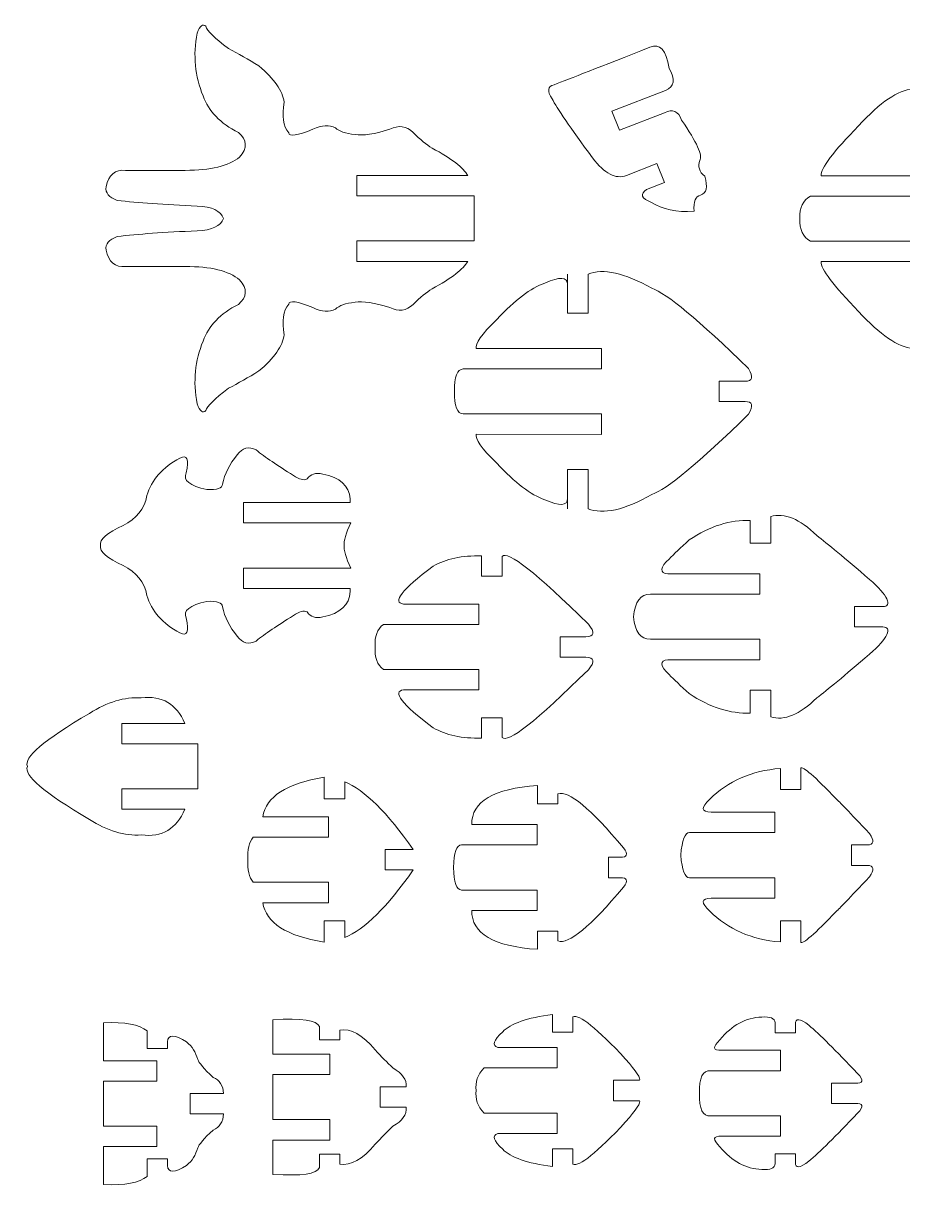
# Model space of a CAD drawing. Header units: inches. Extents: x -11.8 to 11.6, y -4.3 to 8.8.
# Drawn here: x -11.79 to -7.06, y -4.16 to 2.1 of the extents above; entities that cross this region are included whole.
import ezdxf

# ---------------------------------------------------------------- set-up
doc = ezdxf.new("R2010")
doc.units = ezdxf.units.IN
doc.header["$MEASUREMENT"] = 0
doc.layers.add('Layer 1', color=7, linetype='Continuous')

msp = doc.modelspace()

# ---------------------------------------------------------------- linework, layer by layer
at = {"layer": 'Layer 1', "color": 1, "lineweight": 9}
for points, knots in [([(-9.3987, 1.2793), (-9.4209, 1.3207), (-9.4852, 1.37), (-9.5914, 1.4273), (-9.5914, 1.4273), (-9.6213, 1.4451), (-9.655, 1.4731), (-9.6926, 1.5111), (-9.6926, 1.5111), (-9.7294, 1.5461), (-9.7714, 1.5518), (-9.8185, 1.5283), (-9.8185, 1.5283), (-9.9012, 1.5023), (-9.9635, 1.4927), (-10.0055, 1.4997), (-10.0055, 1.4997), (-10.0571, 1.5054), (-10.092, 1.5175), (-10.1105, 1.5359), (-10.1105, 1.5359), (-10.1436, 1.5537), (-10.1843, 1.5511), (-10.2326, 1.5283), (-10.2326, 1.5283), (-10.3166, 1.494), (-10.3598, 1.4876), (-10.3624, 1.5092), (-10.3624, 1.5092), (-10.3923, 1.5454), (-10.4006, 1.6006), (-10.3872, 1.6749), (-10.3872, 1.6749), (-10.3955, 1.7346), (-10.4406, 1.7994), (-10.5227, 1.8692), (-10.5227, 1.8692), (-10.5799, 1.9041), (-10.6346, 1.9352), (-10.6868, 1.9625), (-10.6868, 1.9625), (-10.7606, 2.019), (-10.8013, 2.059), (-10.8089, 2.0825), (-10.8089, 2.0825), (-10.8239, 2.0989), (-10.8395, 2.0866), (-10.8557, 2.0456), (-10.8557, 2.0456), (-10.8779, 1.9256), (-10.8671, 1.8132), (-10.8232, 1.7084), (-10.8232, 1.7084), (-10.7937, 1.6254), (-10.7304, 1.5596), (-10.6334, 1.5111), (-10.6334, 1.5111), (-10.586, 1.4717), (-10.5838, 1.4276), (-10.6267, 1.379), (-10.6267, 1.379), (-10.6855, 1.3302), (-10.7832, 1.3063), (-10.9196, 1.3074), (-10.9196, 1.3074), (-11.0265, 1.3074), (-11.1333, 1.3074), (-11.2402, 1.3074), (-11.2402, 1.3074), (-11.2968, 1.3129), (-11.3318, 1.2835), (-11.3452, 1.219), (-11.3452, 1.219), (-11.3499, 1.1863), (-11.3299, 1.1618), (-11.2851, 1.1457), (-11.2851, 1.1457), (-11.1753, 1.1328), (-11.0319, 1.1225), (-10.8547, 1.115), (-10.8547, 1.115), (-10.7746, 1.1118), (-10.7275, 1.0896), (-10.7135, 1.0485)], [0, 0, 0, 0, 0.047619, 0.047619, 0.047619, 0.047619, 0.095238, 0.095238, 0.095238, 0.095238, 0.142857, 0.142857, 0.142857, 0.142857, 0.190476, 0.190476, 0.190476, 0.190476, 0.238095, 0.238095, 0.238095, 0.238095, 0.285714, 0.285714, 0.285714, 0.285714, 0.333333, 0.333333, 0.333333, 0.333333, 0.380952, 0.380952, 0.380952, 0.380952, 0.428571, 0.428571, 0.428571, 0.428571, 0.47619, 0.47619, 0.47619, 0.47619, 0.52381, 0.52381, 0.52381, 0.52381, 0.571429, 0.571429, 0.571429, 0.571429, 0.619048, 0.619048, 0.619048, 0.619048, 0.666667, 0.666667, 0.666667, 0.666667, 0.714286, 0.714286, 0.714286, 0.714286, 0.761905, 0.761905, 0.761905, 0.761905, 0.809524, 0.809524, 0.809524, 0.809524, 0.857143, 0.857143, 0.857143, 0.857143, 0.904762, 0.904762, 0.904762, 0.904762, 0.952381, 0.952381, 0.952381, 0.952381, 1, 1, 1, 1]), ([(-8.5454, 1.2804), (-8.6023, 1.2576), (-8.6628, 1.2889), (-8.7269, 1.3744), (-8.7269, 1.3744), (-8.8478, 1.5375), (-8.9203, 1.6436), (-8.9445, 1.6924), (-8.9445, 1.6924), (-8.9733, 1.7334), (-8.9699, 1.7585), (-8.9344, 1.7677)], [0, 0, 0, 0, 0.333333, 0.333333, 0.333333, 0.333333, 0.666667, 0.666667, 0.666667, 0.666667, 1, 1, 1, 1]), ([(-8.3356, 1.7378), (-8.3356, 1.7378), (-8.623, 1.6254), (-8.623, 1.6254), (-8.623, 1.6254), (-8.623, 1.6254), (-8.583, 1.523), (-8.583, 1.523), (-8.583, 1.523), (-8.583, 1.523), (-8.3406, 1.6177), (-8.3406, 1.6177)], [0, 0, 0, 0, 0.333333, 0.333333, 0.333333, 0.333333, 0.666667, 0.666667, 0.666667, 0.666667, 1, 1, 1, 1]), ([(-7.004, 1.7454), (-7.082, 1.7403), (-7.1792, 1.6743), (-7.2957, 1.5473), (-7.2957, 1.5473), (-7.4318, 1.4084), (-7.4993, 1.3188), (-7.498, 1.2784)], [0, 0, 0, 0, 0.5, 0.5, 0.5, 0.5, 1, 1, 1, 1]), ([(-8.1812, 1.0868), (-8.185, 1.1389), (-8.1735, 1.1681), (-8.1468, 1.1744), (-8.1468, 1.1744), (-8.1137, 1.1839), (-8.1061, 1.2176), (-8.1239, 1.2753), (-8.1239, 1.2753), (-8.1532, 1.3001), (-8.1621, 1.3287), (-8.1506, 1.3611), (-8.1506, 1.3611), (-8.1335, 1.3852), (-8.1659, 1.4576), (-8.2479, 1.5782)], [0, 0, 0, 0, 0.25, 0.25, 0.25, 0.25, 0.5, 0.5, 0.5, 0.5, 0.75, 0.75, 0.75, 0.75, 1, 1, 1, 1]), ([(-8.4365, 1.2049), (-8.4365, 1.2049), (-8.3408, 1.2423), (-8.3408, 1.2423), (-8.3408, 1.2423), (-8.3408, 1.2423), (-8.3808, 1.3447), (-8.3808, 1.3447), (-8.3808, 1.3447), (-8.3808, 1.3447), (-8.5454, 1.2804), (-8.5454, 1.2804)], [0, 0, 0, 0, 0.333333, 0.333333, 0.333333, 0.333333, 0.666667, 0.666667, 0.666667, 0.666667, 1, 1, 1, 1]), ([(-9.3987, 1.2793), (-9.3987, 1.2793), (-9.996, 1.2793), (-9.996, 1.2793), (-9.996, 1.2793), (-9.996, 1.2793), (-9.996, 1.1693), (-9.996, 1.1693), (-9.996, 1.1693), (-9.996, 1.1693), (-9.3643, 1.1693), (-9.3643, 1.1693)], [0, 0, 0, 0, 0.333333, 0.333333, 0.333333, 0.333333, 0.666667, 0.666667, 0.666667, 0.666667, 1, 1, 1, 1]), ([(-7.498, 1.2784), (-7.498, 1.2784), (-6.5127, 1.2786), (-6.5127, 1.2786), (-6.5127, 1.2786), (-6.5127, 1.2786), (-6.5127, 1.1686), (-6.5127, 1.1686), (-6.5127, 1.1686), (-6.5127, 1.1686), (-7.5552, 1.1686), (-7.5552, 1.1686)], [0, 0, 0, 0, 0.333333, 0.333333, 0.333333, 0.333333, 0.666667, 0.666667, 0.666667, 0.666667, 1, 1, 1, 1]), ([(-8.4365, 1.2049), (-8.4738, 1.1801), (-8.465, 1.1566), (-8.4102, 1.1344), (-8.4102, 1.1344), (-8.3516, 1.097), (-8.2753, 1.0811), (-8.1812, 1.0868)], [0, 0, 0, 0, 0.5, 0.5, 0.5, 0.5, 1, 1, 1, 1]), ([(-9.3987, 0.8177), (-9.4209, 0.7764), (-9.4852, 0.727), (-9.5914, 0.6697), (-9.5914, 0.6697), (-9.6213, 0.6519), (-9.655, 0.624), (-9.6926, 0.5859), (-9.6926, 0.5859), (-9.7294, 0.551), (-9.7714, 0.5453), (-9.8185, 0.5688), (-9.8185, 0.5688), (-9.9012, 0.5948), (-9.9635, 0.6043), (-10.0055, 0.5973), (-10.0055, 0.5973), (-10.0571, 0.5916), (-10.092, 0.5796), (-10.1105, 0.5611), (-10.1105, 0.5611), (-10.1436, 0.5434), (-10.1843, 0.5459), (-10.2326, 0.5688), (-10.2326, 0.5688), (-10.3166, 0.603), (-10.3598, 0.6094), (-10.3624, 0.5878), (-10.3624, 0.5878), (-10.3923, 0.5516), (-10.4006, 0.4964), (-10.3872, 0.4221), (-10.3872, 0.4221), (-10.3955, 0.3624), (-10.4406, 0.2977), (-10.5227, 0.2278), (-10.5227, 0.2278), (-10.5799, 0.1929), (-10.6346, 0.1618), (-10.6868, 0.1345), (-10.6868, 0.1345), (-10.7606, 0.078), (-10.8013, 0.038), (-10.8089, 0.0145), (-10.8089, 0.0145), (-10.8239, -0.0018), (-10.8395, 0.0105), (-10.8557, 0.0515), (-10.8557, 0.0515), (-10.8779, 0.1715), (-10.8671, 0.2838), (-10.8232, 0.3886), (-10.8232, 0.3886), (-10.7937, 0.4716), (-10.7304, 0.5374), (-10.6334, 0.5859), (-10.6334, 0.5859), (-10.586, 0.6254), (-10.5838, 0.6694), (-10.6267, 0.7181), (-10.6267, 0.7181), (-10.6855, 0.7668), (-10.7832, 0.7907), (-10.9196, 0.7897), (-10.9196, 0.7897), (-11.0265, 0.7897), (-11.1333, 0.7897), (-11.2402, 0.7897), (-11.2402, 0.7897), (-11.2968, 0.7841), (-11.3318, 0.8136), (-11.3452, 0.8781), (-11.3452, 0.8781), (-11.3499, 0.9107), (-11.3299, 0.9352), (-11.2851, 0.9514), (-11.2851, 0.9514), (-11.1753, 0.9643), (-11.0319, 0.9745), (-10.8547, 0.982), (-10.8547, 0.982), (-10.7746, 0.9853), (-10.7275, 1.0074), (-10.7135, 1.0485)], [0, 0, 0, 0, 0.047619, 0.047619, 0.047619, 0.047619, 0.095238, 0.095238, 0.095238, 0.095238, 0.142857, 0.142857, 0.142857, 0.142857, 0.190476, 0.190476, 0.190476, 0.190476, 0.238095, 0.238095, 0.238095, 0.238095, 0.285714, 0.285714, 0.285714, 0.285714, 0.333333, 0.333333, 0.333333, 0.333333, 0.380952, 0.380952, 0.380952, 0.380952, 0.428571, 0.428571, 0.428571, 0.428571, 0.47619, 0.47619, 0.47619, 0.47619, 0.52381, 0.52381, 0.52381, 0.52381, 0.571429, 0.571429, 0.571429, 0.571429, 0.619048, 0.619048, 0.619048, 0.619048, 0.666667, 0.666667, 0.666667, 0.666667, 0.714286, 0.714286, 0.714286, 0.714286, 0.761905, 0.761905, 0.761905, 0.761905, 0.809524, 0.809524, 0.809524, 0.809524, 0.857143, 0.857143, 0.857143, 0.857143, 0.904762, 0.904762, 0.904762, 0.904762, 0.952381, 0.952381, 0.952381, 0.952381, 1, 1, 1, 1]), ([(-9.3987, 0.8177), (-9.3987, 0.8177), (-9.996, 0.8177), (-9.996, 0.8177), (-9.996, 0.8177), (-9.996, 0.8177), (-9.996, 0.9277), (-9.996, 0.9277), (-9.996, 0.9277), (-9.996, 0.9277), (-9.3643, 0.9277), (-9.3643, 0.9277)], [0, 0, 0, 0, 0.333333, 0.333333, 0.333333, 0.333333, 0.666667, 0.666667, 0.666667, 0.666667, 1, 1, 1, 1]), ([(-7.498, 0.8168), (-7.498, 0.8168), (-6.5127, 0.8166), (-6.5127, 0.8166), (-6.5127, 0.8166), (-6.5127, 0.8166), (-6.5127, 0.9266), (-6.5127, 0.9266), (-6.5127, 0.9266), (-6.5127, 0.9266), (-7.5552, 0.9266), (-7.5552, 0.9266)], [0, 0, 0, 0, 0.333333, 0.333333, 0.333333, 0.333333, 0.666667, 0.666667, 0.666667, 0.666667, 1, 1, 1, 1]), ([(-7.004, 0.3497), (-7.082, 0.3548), (-7.1792, 0.4208), (-7.2957, 0.5478), (-7.2957, 0.5478), (-7.4318, 0.6867), (-7.4993, 0.7764), (-7.498, 0.8168)], [0, 0, 0, 0, 0.5, 0.5, 0.5, 0.5, 1, 1, 1, 1]), ([(-7.9064, 0.1728), (-7.8669, 0.1716), (-7.8606, 0.194), (-7.8873, 0.2402), (-7.8873, 0.2402), (-8.1564, 0.5023), (-8.33, 0.6464), (-8.4082, 0.6725), (-8.4082, 0.6725), (-8.5558, 0.7562), (-8.6703, 0.7817), (-8.7517, 0.7488)], [0, 0, 0, 0, 0.333333, 0.333333, 0.333333, 0.333333, 0.666667, 0.666667, 0.666667, 0.666667, 1, 1, 1, 1]), ([(-8.8617, 0.6934), (-8.8624, 0.7341), (-8.9034, 0.7366), (-8.9846, 0.701), (-8.9846, 0.701), (-9.059, 0.675), (-9.1449, 0.6096), (-9.2422, 0.5049), (-9.2422, 0.5049), (-9.3249, 0.4249), (-9.3618, 0.3728), (-9.3529, 0.3486)], [0, 0, 0, 0, 0.333333, 0.333333, 0.333333, 0.333333, 0.666667, 0.666667, 0.666667, 0.666667, 1, 1, 1, 1]), ([(-8.7517, 0.7488), (-8.7517, 0.7488), (-8.7517, 0.5387), (-8.7517, 0.5387), (-8.7517, 0.5387), (-8.7517, 0.5387), (-8.8617, 0.5387), (-8.8617, 0.5387), (-8.8617, 0.5387), (-8.8617, 0.5387), (-8.8617, 0.7488), (-8.8617, 0.7488)], [0, 0, 0, 0, 0.333333, 0.333333, 0.333333, 0.333333, 0.666667, 0.666667, 0.666667, 0.666667, 1, 1, 1, 1]), ([(-9.3529, 0.3486), (-9.3529, 0.3486), (-8.679, 0.3488), (-8.679, 0.3488), (-8.679, 0.3488), (-8.679, 0.3488), (-8.679, 0.2388), (-8.679, 0.2388), (-8.679, 0.2388), (-8.679, 0.2388), (-9.4235, 0.2388), (-9.4235, 0.2388)], [0, 0, 0, 0, 0.333333, 0.333333, 0.333333, 0.333333, 0.666667, 0.666667, 0.666667, 0.666667, 1, 1, 1, 1]), ([(-7.9064, 0.1728), (-7.9064, 0.1728), (-8.0467, 0.1728), (-8.0467, 0.1728), (-8.0467, 0.1728), (-8.0467, 0.1728), (-8.0467, 0.0628), (-8.0467, 0.0628), (-8.0467, 0.0628), (-8.0467, 0.0628), (-7.9064, 0.0628), (-7.9064, 0.0628)], [0, 0, 0, 0, 0.333333, 0.333333, 0.333333, 0.333333, 0.666667, 0.666667, 0.666667, 0.666667, 1, 1, 1, 1]), ([(-7.9064, 0.0628), (-7.8669, 0.064), (-7.8606, 0.0416), (-7.8873, -0.0045), (-7.8873, -0.0045), (-8.1564, -0.2667), (-8.33, -0.4108), (-8.4082, -0.4369), (-8.4082, -0.4369), (-8.5558, -0.5206), (-8.6703, -0.546), (-8.7517, -0.5132)], [0, 0, 0, 0, 0.333333, 0.333333, 0.333333, 0.333333, 0.666667, 0.666667, 0.666667, 0.666667, 1, 1, 1, 1]), ([(-9.3529, -0.113), (-9.3529, -0.113), (-8.679, -0.1132), (-8.679, -0.1132), (-8.679, -0.1132), (-8.679, -0.1132), (-8.679, -0.0032), (-8.679, -0.0032), (-8.679, -0.0032), (-8.679, -0.0032), (-9.4235, -0.0032), (-9.4235, -0.0032)], [0, 0, 0, 0, 0.333333, 0.333333, 0.333333, 0.333333, 0.666667, 0.666667, 0.666667, 0.666667, 1, 1, 1, 1]), ([(-8.8617, -0.4578), (-8.8624, -0.4984), (-8.9034, -0.501), (-8.9846, -0.4654), (-8.9846, -0.4654), (-9.059, -0.4394), (-9.1449, -0.374), (-9.2422, -0.2692), (-9.2422, -0.2692), (-9.3249, -0.1893), (-9.3618, -0.1372), (-9.3529, -0.113)], [0, 0, 0, 0, 0.333333, 0.333333, 0.333333, 0.333333, 0.666667, 0.666667, 0.666667, 0.666667, 1, 1, 1, 1]), ([(-10.0322, -0.4801), (-10.0312, -0.4691), (-10.0311, -0.4694), (-10.0318, -0.4594), (-10.0318, -0.4594), (-10.0371, -0.3898), (-10.0862, -0.3456), (-10.1792, -0.3268), (-10.1792, -0.3268), (-10.2174, -0.3179), (-10.2453, -0.3268), (-10.2632, -0.3534), (-10.2632, -0.3534), (-10.2816, -0.3623), (-10.3064, -0.356), (-10.3376, -0.3344), (-10.3376, -0.3344), (-10.4234, -0.2811), (-10.4902, -0.2354), (-10.5379, -0.1973), (-10.5379, -0.1973), (-10.578, -0.1757), (-10.6117, -0.1846), (-10.6391, -0.2239), (-10.6391, -0.2239), (-10.6811, -0.2728), (-10.7078, -0.3255), (-10.7192, -0.382), (-10.7192, -0.382), (-10.7192, -0.4029), (-10.7472, -0.4125), (-10.8032, -0.4106), (-10.8032, -0.4106), (-10.8961, -0.3896), (-10.933, -0.3598), (-10.9139, -0.3211), (-10.9139, -0.3211), (-10.8974, -0.2462), (-10.9088, -0.2195), (-10.9482, -0.2411), (-10.9482, -0.2411), (-11.0418, -0.2906), (-11.1009, -0.3579), (-11.1257, -0.4429), (-11.1257, -0.4429), (-11.1391, -0.514), (-11.1817, -0.5674), (-11.2536, -0.6029), (-11.2536, -0.6029), (-11.3401, -0.643), (-11.3808, -0.6791), (-11.3757, -0.7113)], [0, 0, 0, 0, 0.076923, 0.076923, 0.076923, 0.076923, 0.153846, 0.153846, 0.153846, 0.153846, 0.230769, 0.230769, 0.230769, 0.230769, 0.307692, 0.307692, 0.307692, 0.307692, 0.384615, 0.384615, 0.384615, 0.384615, 0.461538, 0.461538, 0.461538, 0.461538, 0.538462, 0.538462, 0.538462, 0.538462, 0.615385, 0.615385, 0.615385, 0.615385, 0.692308, 0.692308, 0.692308, 0.692308, 0.769231, 0.769231, 0.769231, 0.769231, 0.846154, 0.846154, 0.846154, 0.846154, 0.923077, 0.923077, 0.923077, 0.923077, 1, 1, 1, 1]), ([(-8.7517, -0.5132), (-8.7517, -0.5132), (-8.7517, -0.303), (-8.7517, -0.303), (-8.7517, -0.303), (-8.7517, -0.303), (-8.8617, -0.303), (-8.8617, -0.303), (-8.8617, -0.303), (-8.8617, -0.303), (-8.8617, -0.5132), (-8.8617, -0.5132)], [0, 0, 0, 0, 0.333333, 0.333333, 0.333333, 0.333333, 0.666667, 0.666667, 0.666667, 0.666667, 1, 1, 1, 1]), ([(-10.0322, -0.4801), (-10.0322, -0.4801), (-10.6056, -0.4801), (-10.6056, -0.4801), (-10.6056, -0.4801), (-10.6056, -0.4801), (-10.6056, -0.5901), (-10.6056, -0.5901), (-10.6056, -0.5901), (-10.6056, -0.5901), (-10.0284, -0.5901), (-10.0284, -0.5901)], [0, 0, 0, 0, 0.333333, 0.333333, 0.333333, 0.333333, 0.666667, 0.666667, 0.666667, 0.666667, 1, 1, 1, 1]), ([(-7.7687, -0.5556), (-7.7687, -0.5556), (-7.7687, -0.6995), (-7.7687, -0.6995), (-7.7687, -0.6995), (-7.7687, -0.6995), (-7.8787, -0.6995), (-7.8787, -0.6995), (-7.8787, -0.6995), (-7.8787, -0.6995), (-7.8787, -0.5765), (-7.8787, -0.5765)], [0, 0, 0, 0, 0.333333, 0.333333, 0.333333, 0.333333, 0.666667, 0.666667, 0.666667, 0.666667, 1, 1, 1, 1]), ([(-7.8787, -0.5765), (-7.9853, -0.5721), (-8.095, -0.607), (-8.2079, -0.6813), (-8.2079, -0.6813), (-8.2534, -0.7232), (-8.2893, -0.7575), (-8.3157, -0.7841)], [0, 0, 0, 0, 0.5, 0.5, 0.5, 0.5, 1, 1, 1, 1]), ([(-7.165, -1.0398), (-7.1122, -1.0409), (-7.1376, -0.9789), (-7.2375, -0.8939), (-7.2375, -0.8939), (-7.372, -0.7767), (-7.4639, -0.7016), (-7.5209, -0.6577)], [0, 0, 0, 0, 0.5, 0.5, 0.5, 0.5, 1, 1, 1, 1]), ([(-10.0322, -0.9425), (-10.0313, -0.9521), (-10.0311, -0.9506), (-10.0316, -0.9594), (-10.0316, -0.9594), (-10.0354, -1.0312), (-10.0846, -1.0767), (-10.1792, -1.0958), (-10.1792, -1.0958), (-10.2174, -1.1047), (-10.2453, -1.0958), (-10.2632, -1.0692), (-10.2632, -1.0692), (-10.2816, -1.0603), (-10.3064, -1.0666), (-10.3376, -1.0882), (-10.3376, -1.0882), (-10.4234, -1.1415), (-10.4902, -1.1872), (-10.5379, -1.2253), (-10.5379, -1.2253), (-10.578, -1.2469), (-10.6117, -1.238), (-10.6391, -1.1987), (-10.6391, -1.1987), (-10.6811, -1.1498), (-10.7078, -1.0971), (-10.7192, -1.0406), (-10.7192, -1.0406), (-10.7192, -1.0196), (-10.7472, -1.0101), (-10.8032, -1.012), (-10.8032, -1.012), (-10.8961, -1.033), (-10.933, -1.0628), (-10.9139, -1.1015), (-10.9139, -1.1015), (-10.8974, -1.1764), (-10.9088, -1.2031), (-10.9482, -1.1815), (-10.9482, -1.1815), (-11.0418, -1.132), (-11.1009, -1.0647), (-11.1257, -0.9796), (-11.1257, -0.9796), (-11.1391, -0.9085), (-11.1817, -0.8552), (-11.2536, -0.8197), (-11.2536, -0.8197), (-11.3401, -0.7796), (-11.3808, -0.7435), (-11.3757, -0.7113)], [0, 0, 0, 0, 0.076923, 0.076923, 0.076923, 0.076923, 0.153846, 0.153846, 0.153846, 0.153846, 0.230769, 0.230769, 0.230769, 0.230769, 0.307692, 0.307692, 0.307692, 0.307692, 0.384615, 0.384615, 0.384615, 0.384615, 0.461538, 0.461538, 0.461538, 0.461538, 0.538462, 0.538462, 0.538462, 0.538462, 0.615385, 0.615385, 0.615385, 0.615385, 0.692308, 0.692308, 0.692308, 0.692308, 0.769231, 0.769231, 0.769231, 0.769231, 0.846154, 0.846154, 0.846154, 0.846154, 0.923077, 0.923077, 0.923077, 0.923077, 1, 1, 1, 1]), ([(-8.7632, -1.2025), (-8.7168, -1.2013), (-8.7123, -1.179), (-8.7498, -1.1353), (-8.7498, -1.1353), (-9.0301, -0.8582), (-9.1849, -0.7366), (-9.2145, -0.7705)], [0, 0, 0, 0, 0.5, 0.5, 0.5, 0.5, 1, 1, 1, 1]), ([(-9.3245, -0.7675), (-9.4294, -0.7641), (-9.5163, -0.7827), (-9.5853, -0.8232), (-9.5853, -0.8232), (-9.7555, -0.9504), (-9.8085, -1.0182), (-9.7441, -1.0265)], [0, 0, 0, 0, 0.5, 0.5, 0.5, 0.5, 1, 1, 1, 1]), ([(-9.2145, -0.7705), (-9.2145, -0.7705), (-9.2145, -0.8756), (-9.2145, -0.8756), (-9.2145, -0.8756), (-9.2145, -0.8756), (-9.3245, -0.8756), (-9.3245, -0.8756), (-9.3245, -0.8756), (-9.3245, -0.8756), (-9.3245, -0.7675), (-9.3245, -0.7675)], [0, 0, 0, 0, 0.333333, 0.333333, 0.333333, 0.333333, 0.666667, 0.666667, 0.666667, 0.666667, 1, 1, 1, 1]), ([(-10.0322, -0.9425), (-10.0322, -0.9425), (-10.6056, -0.9425), (-10.6056, -0.9425), (-10.6056, -0.9425), (-10.6056, -0.9425), (-10.6056, -0.8325), (-10.6056, -0.8325), (-10.6056, -0.8325), (-10.6056, -0.8325), (-10.0284, -0.8325), (-10.0284, -0.8325)], [0, 0, 0, 0, 0.333333, 0.333333, 0.333333, 0.333333, 0.666667, 0.666667, 0.666667, 0.666667, 1, 1, 1, 1]), ([(-8.3224, -0.8638), (-8.3224, -0.8638), (-7.8271, -0.8638), (-7.8271, -0.8638), (-7.8271, -0.8638), (-7.8271, -0.8638), (-7.8271, -0.9738), (-7.8271, -0.9738), (-7.8271, -0.9738), (-7.8271, -0.9738), (-8.4164, -0.9738), (-8.4164, -0.9738)], [0, 0, 0, 0, 0.333333, 0.333333, 0.333333, 0.333333, 0.666667, 0.666667, 0.666667, 0.666667, 1, 1, 1, 1]), ([(-9.7441, -1.0265), (-9.7441, -1.0265), (-9.3394, -1.0265), (-9.3394, -1.0265), (-9.3394, -1.0265), (-9.3394, -1.0265), (-9.3394, -1.1365), (-9.3394, -1.1365), (-9.3394, -1.1365), (-9.3394, -1.1365), (-9.8529, -1.1365), (-9.8529, -1.1365)], [0, 0, 0, 0, 0.333333, 0.333333, 0.333333, 0.333333, 0.666667, 0.666667, 0.666667, 0.666667, 1, 1, 1, 1]), ([(-7.165, -1.0398), (-7.165, -1.0398), (-7.318, -1.0398), (-7.318, -1.0398), (-7.318, -1.0398), (-7.318, -1.0398), (-7.318, -1.1498), (-7.318, -1.1498), (-7.318, -1.1498), (-7.318, -1.1498), (-7.165, -1.1498), (-7.165, -1.1498)], [0, 0, 0, 0, 0.333333, 0.333333, 0.333333, 0.333333, 0.666667, 0.666667, 0.666667, 0.666667, 1, 1, 1, 1]), ([(-7.165, -1.1498), (-7.1122, -1.1488), (-7.1376, -1.2107), (-7.2375, -1.2957), (-7.2375, -1.2957), (-7.372, -1.413), (-7.4639, -1.4881), (-7.5209, -1.532)], [0, 0, 0, 0, 0.5, 0.5, 0.5, 0.5, 1, 1, 1, 1]), ([(-8.7632, -1.2025), (-8.7632, -1.2025), (-8.9023, -1.2025), (-8.9023, -1.2025), (-8.9023, -1.2025), (-8.9023, -1.2025), (-8.9023, -1.3125), (-8.9023, -1.3125), (-8.9023, -1.3125), (-8.9023, -1.3125), (-8.7632, -1.3125), (-8.7632, -1.3125)], [0, 0, 0, 0, 0.333333, 0.333333, 0.333333, 0.333333, 0.666667, 0.666667, 0.666667, 0.666667, 1, 1, 1, 1]), ([(-8.3224, -1.3258), (-8.3224, -1.3258), (-7.8271, -1.3258), (-7.8271, -1.3258), (-7.8271, -1.3258), (-7.8271, -1.3258), (-7.8271, -1.2158), (-7.8271, -1.2158), (-7.8271, -1.2158), (-7.8271, -1.2158), (-8.4164, -1.2158), (-8.4164, -1.2158)], [0, 0, 0, 0, 0.333333, 0.333333, 0.333333, 0.333333, 0.666667, 0.666667, 0.666667, 0.666667, 1, 1, 1, 1]), ([(-8.7632, -1.3125), (-8.7168, -1.3136), (-8.7123, -1.336), (-8.7498, -1.3796), (-8.7498, -1.3796), (-9.0301, -1.6567), (-9.1849, -1.7783), (-9.2145, -1.7444)], [0, 0, 0, 0, 0.5, 0.5, 0.5, 0.5, 1, 1, 1, 1]), ([(-9.7441, -1.4885), (-9.7441, -1.4885), (-9.3394, -1.4885), (-9.3394, -1.4885), (-9.3394, -1.4885), (-9.3394, -1.4885), (-9.3394, -1.3785), (-9.3394, -1.3785), (-9.3394, -1.3785), (-9.3394, -1.3785), (-9.8529, -1.3785), (-9.8529, -1.3785)], [0, 0, 0, 0, 0.333333, 0.333333, 0.333333, 0.333333, 0.666667, 0.666667, 0.666667, 0.666667, 1, 1, 1, 1]), ([(-7.8787, -1.6131), (-7.9853, -1.6175), (-8.095, -1.5826), (-8.2079, -1.5084), (-8.2079, -1.5084), (-8.2534, -1.4665), (-8.2893, -1.4322), (-8.3157, -1.4055)], [0, 0, 0, 0, 0.5, 0.5, 0.5, 0.5, 1, 1, 1, 1]), ([(-9.3245, -1.7475), (-9.4294, -1.7508), (-9.5163, -1.7322), (-9.5853, -1.6917), (-9.5853, -1.6917), (-9.7555, -1.5645), (-9.8085, -1.4967), (-9.7441, -1.4885)], [0, 0, 0, 0, 0.5, 0.5, 0.5, 0.5, 1, 1, 1, 1]), ([(-7.7687, -1.6341), (-7.7687, -1.6341), (-7.7687, -1.4902), (-7.7687, -1.4902), (-7.7687, -1.4902), (-7.7687, -1.4902), (-7.8787, -1.4902), (-7.8787, -1.4902), (-7.8787, -1.4902), (-7.8787, -1.4902), (-7.8787, -1.6131), (-7.8787, -1.6131)], [0, 0, 0, 0, 0.333333, 0.333333, 0.333333, 0.333333, 0.666667, 0.666667, 0.666667, 0.666667, 1, 1, 1, 1]), ([(-10.9215, -1.6688), (-10.9654, -1.5639), (-11.0437, -1.518), (-11.1563, -1.5309), (-11.1563, -1.5309), (-11.2466, -1.5258), (-11.3394, -1.5538), (-11.4349, -1.6147), (-11.4349, -1.6147), (-11.6798, -1.7583), (-11.7911, -1.8534), (-11.7688, -1.9)], [0, 0, 0, 0, 0.333333, 0.333333, 0.333333, 0.333333, 0.666667, 0.666667, 0.666667, 0.666667, 1, 1, 1, 1]), ([(-10.9215, -1.6688), (-10.9215, -1.6688), (-11.2613, -1.6688), (-11.2613, -1.6688), (-11.2613, -1.6688), (-11.2613, -1.6688), (-11.2613, -1.7788), (-11.2613, -1.7788), (-11.2613, -1.7788), (-11.2613, -1.7788), (-10.8509, -1.7788), (-10.8509, -1.7788)], [0, 0, 0, 0, 0.333333, 0.333333, 0.333333, 0.333333, 0.666667, 0.666667, 0.666667, 0.666667, 1, 1, 1, 1]), ([(-9.2145, -1.7444), (-9.2145, -1.7444), (-9.2145, -1.6393), (-9.2145, -1.6393), (-9.2145, -1.6393), (-9.2145, -1.6393), (-9.3245, -1.6393), (-9.3245, -1.6393), (-9.3245, -1.6393), (-9.3245, -1.6393), (-9.3245, -1.7475), (-9.3245, -1.7475)], [0, 0, 0, 0, 0.333333, 0.333333, 0.333333, 0.333333, 0.666667, 0.666667, 0.666667, 0.666667, 1, 1, 1, 1]), ([(-10.9215, -2.1311), (-10.9654, -2.236), (-11.0437, -2.282), (-11.1563, -2.269), (-11.1563, -2.269), (-11.2466, -2.2741), (-11.3394, -2.2462), (-11.4349, -2.1852), (-11.4349, -2.1852), (-11.6798, -2.0416), (-11.7911, -1.9465), (-11.7688, -1.9)], [0, 0, 0, 0, 0.333333, 0.333333, 0.333333, 0.333333, 0.666667, 0.666667, 0.666667, 0.666667, 1, 1, 1, 1]), ([(-8.0886, -2.1466), (-8.1433, -2.1455), (-8.1459, -2.1223), (-8.0962, -2.0769), (-8.0962, -2.0769), (-7.9988, -1.9785), (-7.8723, -1.9233), (-7.7168, -1.9112)], [0, 0, 0, 0, 0.5, 0.5, 0.5, 0.5, 1, 1, 1, 1]), ([(-7.6067, -1.9095), (-7.6067, -1.9095), (-7.6067, -2.0242), (-7.6067, -2.0242), (-7.6067, -2.0242), (-7.6067, -2.0242), (-7.7168, -2.0242), (-7.7168, -2.0242), (-7.7168, -2.0242), (-7.7168, -2.0242), (-7.7168, -1.9112), (-7.7168, -1.9112)], [0, 0, 0, 0, 0.333333, 0.333333, 0.333333, 0.333333, 0.666667, 0.666667, 0.666667, 0.666667, 1, 1, 1, 1]), ([(-10.0609, -1.9833), (-10.0609, -1.9833), (-10.0609, -2.0739), (-10.0609, -2.0739), (-10.0609, -2.0739), (-10.0609, -2.0739), (-10.1709, -2.0739), (-10.1709, -2.0739), (-10.1709, -2.0739), (-10.1709, -2.0739), (-10.1709, -1.9585), (-10.1709, -1.9585)], [0, 0, 0, 0, 0.333333, 0.333333, 0.333333, 0.333333, 0.666667, 0.666667, 0.666667, 0.666667, 1, 1, 1, 1]), ([(-10.9215, -2.1311), (-10.9215, -2.1311), (-11.2613, -2.1311), (-11.2613, -2.1311), (-11.2613, -2.1311), (-11.2613, -2.1311), (-11.2613, -2.0212), (-11.2613, -2.0212), (-11.2613, -2.0212), (-11.2613, -2.0212), (-10.8509, -2.0212), (-10.8509, -2.0212)], [0, 0, 0, 0, 0.333333, 0.333333, 0.333333, 0.333333, 0.666667, 0.666667, 0.666667, 0.666667, 1, 1, 1, 1]), ([(-8.9137, -2.0484), (-8.9137, -2.0484), (-8.9137, -2.1014), (-8.9137, -2.1014), (-8.9137, -2.1014), (-8.9137, -2.1014), (-9.0237, -2.1014), (-9.0237, -2.1014), (-9.0237, -2.1014), (-9.0237, -2.1014), (-9.0237, -2.0036), (-9.0237, -2.0036)], [0, 0, 0, 0, 0.333333, 0.333333, 0.333333, 0.333333, 0.666667, 0.666667, 0.666667, 0.666667, 1, 1, 1, 1]), ([(-8.5781, -2.389), (-8.5406, -2.3909), (-8.5348, -2.3741), (-8.5609, -2.3388), (-8.5609, -2.3388), (-8.7385, -2.1258), (-8.8561, -2.029), (-8.9137, -2.0484)], [0, 0, 0, 0, 0.5, 0.5, 0.5, 0.5, 1, 1, 1, 1]), ([(-7.2499, -2.3228), (-7.2133, -2.3217), (-7.2092, -2.301), (-7.2375, -2.2607), (-7.2375, -2.2607), (-7.3453, -2.1467), (-7.4042, -2.0855), (-7.414, -2.0771)], [0, 0, 0, 0, 0.5, 0.5, 0.5, 0.5, 1, 1, 1, 1]), ([(-10.5017, -2.1711), (-10.5017, -2.1711), (-10.1484, -2.1711), (-10.1484, -2.1711), (-10.1484, -2.1711), (-10.1484, -2.1711), (-10.1484, -2.2811), (-10.1484, -2.2811), (-10.1484, -2.2811), (-10.1484, -2.2811), (-10.5532, -2.2811), (-10.5532, -2.2811)], [0, 0, 0, 0, 0.333333, 0.333333, 0.333333, 0.333333, 0.666667, 0.666667, 0.666667, 0.666667, 1, 1, 1, 1]), ([(-8.0886, -2.1466), (-8.0886, -2.1466), (-7.7458, -2.1466), (-7.7458, -2.1466), (-7.7458, -2.1466), (-7.7458, -2.1466), (-7.7458, -2.2566), (-7.7458, -2.2566), (-7.7458, -2.2566), (-7.7458, -2.2566), (-8.205, -2.2566), (-8.205, -2.2566)], [0, 0, 0, 0, 0.333333, 0.333333, 0.333333, 0.333333, 0.666667, 0.666667, 0.666667, 0.666667, 1, 1, 1, 1]), ([(-9.3777, -2.2128), (-9.3777, -2.2128), (-9.0246, -2.2128), (-9.0246, -2.2128), (-9.0246, -2.2128), (-9.0246, -2.2128), (-9.0246, -2.3228), (-9.0246, -2.3228), (-9.0246, -2.3228), (-9.0246, -2.3228), (-9.4321, -2.3228), (-9.4321, -2.3228)], [0, 0, 0, 0, 0.333333, 0.333333, 0.333333, 0.333333, 0.666667, 0.666667, 0.666667, 0.666667, 1, 1, 1, 1]), ([(-9.6926, -2.3473), (-9.6926, -2.3473), (-9.8442, -2.3473), (-9.8442, -2.3473), (-9.8442, -2.3473), (-9.8442, -2.3473), (-9.8442, -2.4573), (-9.8442, -2.4573), (-9.8442, -2.4573), (-9.8442, -2.4573), (-9.6926, -2.4573), (-9.6926, -2.4573)], [0, 0, 0, 0, 0.333333, 0.333333, 0.333333, 0.333333, 0.666667, 0.666667, 0.666667, 0.666667, 1, 1, 1, 1]), ([(-7.2499, -2.3228), (-7.2499, -2.3228), (-7.3334, -2.3228), (-7.3334, -2.3228), (-7.3334, -2.3228), (-7.3334, -2.3228), (-7.3334, -2.4328), (-7.3334, -2.4328), (-7.3334, -2.4328), (-7.3334, -2.4328), (-7.2499, -2.4328), (-7.2499, -2.4328)], [0, 0, 0, 0, 0.333333, 0.333333, 0.333333, 0.333333, 0.666667, 0.666667, 0.666667, 0.666667, 1, 1, 1, 1]), ([(-8.5781, -2.389), (-8.5781, -2.389), (-8.6411, -2.389), (-8.6411, -2.389), (-8.6411, -2.389), (-8.6411, -2.389), (-8.6411, -2.499), (-8.6411, -2.499), (-8.6411, -2.499), (-8.6411, -2.499), (-8.5781, -2.499), (-8.5781, -2.499)], [0, 0, 0, 0, 0.333333, 0.333333, 0.333333, 0.333333, 0.666667, 0.666667, 0.666667, 0.666667, 1, 1, 1, 1]), ([(-7.2499, -2.4328), (-7.2133, -2.434), (-7.2092, -2.4547), (-7.2375, -2.4949), (-7.2375, -2.4949), (-7.3453, -2.6089), (-7.4042, -2.6701), (-7.414, -2.6785)], [0, 0, 0, 0, 0.5, 0.5, 0.5, 0.5, 1, 1, 1, 1]), ([(-8.5781, -2.499), (-8.5406, -2.4972), (-8.5348, -2.5139), (-8.5609, -2.5492), (-8.5609, -2.5492), (-8.7385, -2.7622), (-8.8561, -2.859), (-8.9137, -2.8396)], [0, 0, 0, 0, 0.5, 0.5, 0.5, 0.5, 1, 1, 1, 1]), ([(-8.0886, -2.609), (-8.0886, -2.609), (-7.7458, -2.609), (-7.7458, -2.609), (-7.7458, -2.609), (-7.7458, -2.609), (-7.7458, -2.499), (-7.7458, -2.499), (-7.7458, -2.499), (-7.7458, -2.499), (-8.205, -2.499), (-8.205, -2.499)], [0, 0, 0, 0, 0.333333, 0.333333, 0.333333, 0.333333, 0.666667, 0.666667, 0.666667, 0.666667, 1, 1, 1, 1]), ([(-10.5017, -2.6335), (-10.5017, -2.6335), (-10.1484, -2.6335), (-10.1484, -2.6335), (-10.1484, -2.6335), (-10.1484, -2.6335), (-10.1484, -2.5235), (-10.1484, -2.5235), (-10.1484, -2.5235), (-10.1484, -2.5235), (-10.5532, -2.5235), (-10.5532, -2.5235)], [0, 0, 0, 0, 0.333333, 0.333333, 0.333333, 0.333333, 0.666667, 0.666667, 0.666667, 0.666667, 1, 1, 1, 1]), ([(-9.3777, -2.6752), (-9.3777, -2.6752), (-9.0246, -2.6752), (-9.0246, -2.6752), (-9.0246, -2.6752), (-9.0246, -2.6752), (-9.0246, -2.5652), (-9.0246, -2.5652), (-9.0246, -2.5652), (-9.0246, -2.5652), (-9.4321, -2.5652), (-9.4321, -2.5652)], [0, 0, 0, 0, 0.333333, 0.333333, 0.333333, 0.333333, 0.666667, 0.666667, 0.666667, 0.666667, 1, 1, 1, 1]), ([(-8.0886, -2.609), (-8.1433, -2.6102), (-8.1459, -2.6334), (-8.0962, -2.6787), (-8.0962, -2.6787), (-7.9988, -2.7771), (-7.8723, -2.8323), (-7.7168, -2.8444)], [0, 0, 0, 0, 0.5, 0.5, 0.5, 0.5, 1, 1, 1, 1]), ([(-10.0609, -2.8214), (-10.0609, -2.8214), (-10.0609, -2.7308), (-10.0609, -2.7308), (-10.0609, -2.7308), (-10.0609, -2.7308), (-10.1709, -2.7308), (-10.1709, -2.7308), (-10.1709, -2.7308), (-10.1709, -2.7308), (-10.1709, -2.8461), (-10.1709, -2.8461)], [0, 0, 0, 0, 0.333333, 0.333333, 0.333333, 0.333333, 0.666667, 0.666667, 0.666667, 0.666667, 1, 1, 1, 1]), ([(-7.6067, -2.8461), (-7.6067, -2.8461), (-7.6067, -2.7314), (-7.6067, -2.7314), (-7.6067, -2.7314), (-7.6067, -2.7314), (-7.7168, -2.7314), (-7.7168, -2.7314), (-7.7168, -2.7314), (-7.7168, -2.7314), (-7.7168, -2.8444), (-7.7168, -2.8444)], [0, 0, 0, 0, 0.333333, 0.333333, 0.333333, 0.333333, 0.666667, 0.666667, 0.666667, 0.666667, 1, 1, 1, 1]), ([(-8.9137, -2.8396), (-8.9137, -2.8396), (-8.9137, -2.7866), (-8.9137, -2.7866), (-8.9137, -2.7866), (-8.9137, -2.7866), (-9.0237, -2.7866), (-9.0237, -2.7866), (-9.0237, -2.7866), (-9.0237, -2.7866), (-9.0237, -2.8844), (-9.0237, -2.8844)], [0, 0, 0, 0, 0.333333, 0.333333, 0.333333, 0.333333, 0.666667, 0.666667, 0.666667, 0.666667, 1, 1, 1, 1]), ([(-8.9432, -3.2344), (-9.0797, -3.2528), (-9.1688, -3.2839), (-9.2107, -3.3277), (-9.2107, -3.3277), (-9.2619, -3.3742), (-9.2705, -3.4026), (-9.2365, -3.4129)], [0, 0, 0, 0, 0.5, 0.5, 0.5, 0.5, 1, 1, 1, 1]), ([(-8.8332, -3.248), (-8.8332, -3.248), (-8.8332, -3.3304), (-8.8332, -3.3304), (-8.8332, -3.3304), (-8.8332, -3.3304), (-8.9432, -3.3304), (-8.9432, -3.3304), (-8.9432, -3.3304), (-8.9432, -3.3304), (-8.9432, -3.2344), (-8.9432, -3.2344)], [0, 0, 0, 0, 0.333333, 0.333333, 0.333333, 0.333333, 0.666667, 0.666667, 0.666667, 0.666667, 1, 1, 1, 1]), ([(-8.4749, -3.5891), (-8.4655, -3.5813), (-8.4904, -3.5431), (-8.5495, -3.4746), (-8.5495, -3.4746), (-8.7043, -3.3089), (-8.7988, -3.2334), (-8.8332, -3.248)], [0, 0, 0, 0, 0.5, 0.5, 0.5, 0.5, 1, 1, 1, 1]), ([(-8.0323, -3.4279), (-8.08, -3.4297), (-8.0832, -3.4108), (-8.0419, -3.3713), (-8.0419, -3.3713), (-7.977, -3.2926), (-7.9019, -3.2519), (-7.8167, -3.2494)], [0, 0, 0, 0, 0.5, 0.5, 0.5, 0.5, 1, 1, 1, 1]), ([(-10.1976, -3.2998), (-10.2093, -3.2662), (-10.2927, -3.2541), (-10.4475, -3.2636), (-10.4475, -3.2636), (-10.4475, -3.3275), (-10.4475, -3.3845), (-10.4475, -3.4484)], [0, 0, 0, 0, 0.5, 0.5, 0.5, 0.5, 1, 1, 1, 1]), ([(-10.0876, -3.3189), (-10.0876, -3.3189), (-10.0876, -3.3718), (-10.0876, -3.3718), (-10.0876, -3.3718), (-10.0876, -3.3718), (-10.1976, -3.3718), (-10.1976, -3.3718), (-10.1976, -3.3718), (-10.1976, -3.3718), (-10.1976, -3.2998), (-10.1976, -3.2998)], [0, 0, 0, 0, 0.333333, 0.333333, 0.333333, 0.333333, 0.666667, 0.666667, 0.666667, 0.666667, 1, 1, 1, 1]), ([(-7.6354, -3.2873), (-7.6354, -3.2873), (-7.6354, -3.3338), (-7.6354, -3.3338), (-7.6354, -3.3338), (-7.6354, -3.3338), (-7.7454, -3.3338), (-7.7454, -3.3338), (-7.7454, -3.3338), (-7.7454, -3.3338), (-7.7454, -3.2806), (-7.7454, -3.2806)], [0, 0, 0, 0, 0.333333, 0.333333, 0.333333, 0.333333, 0.666667, 0.666667, 0.666667, 0.666667, 1, 1, 1, 1]), ([(-7.3157, -3.6041), (-7.2696, -3.6079), (-7.2648, -3.5905), (-7.3014, -3.552), (-7.3014, -3.552), (-7.4191, -3.4276), (-7.5062, -3.3412), (-7.5629, -3.293)], [0, 0, 0, 0, 0.5, 0.5, 0.5, 0.5, 1, 1, 1, 1]), ([(-11.015, -3.382), (-11.015, -3.382), (-11.015, -3.4174), (-11.015, -3.4174), (-11.015, -3.4174), (-11.015, -3.4174), (-11.125, -3.4174), (-11.125, -3.4174), (-11.125, -3.4174), (-11.125, -3.4174), (-11.125, -3.3238), (-11.125, -3.3238)], [0, 0, 0, 0, 0.333333, 0.333333, 0.333333, 0.333333, 0.666667, 0.666667, 0.666667, 0.666667, 1, 1, 1, 1]), ([(-11.015, -3.382), (-11.0112, -3.341), (-10.9769, -3.3413), (-10.912, -3.3829), (-10.912, -3.3829), (-10.8824, -3.4073), (-10.8624, -3.4388), (-10.8519, -3.4772), (-10.8519, -3.4772), (-10.8461, -3.4946), (-10.8188, -3.5267), (-10.7698, -3.5734), (-10.7698, -3.5734), (-10.7339, -3.5889), (-10.7151, -3.6178), (-10.7135, -3.66)], [0, 0, 0, 0, 0.25, 0.25, 0.25, 0.25, 0.5, 0.5, 0.5, 0.5, 0.75, 0.75, 0.75, 0.75, 1, 1, 1, 1]), ([(-9.2365, -3.4129), (-9.2365, -3.4129), (-8.917, -3.4129), (-8.917, -3.4129), (-8.917, -3.4129), (-8.917, -3.4129), (-8.917, -3.5229), (-8.917, -3.5229), (-8.917, -3.5229), (-8.917, -3.5229), (-9.3109, -3.5229), (-9.3109, -3.5229)], [0, 0, 0, 0, 0.333333, 0.333333, 0.333333, 0.333333, 0.666667, 0.666667, 0.666667, 0.666667, 1, 1, 1, 1]), ([(-8.0323, -3.4279), (-8.0323, -3.4279), (-7.7153, -3.4279), (-7.7153, -3.4279), (-7.7153, -3.4279), (-7.7153, -3.4279), (-7.7153, -3.5379), (-7.7153, -3.5379), (-7.7153, -3.5379), (-7.7153, -3.5379), (-8.0934, -3.5379), (-8.0934, -3.5379)], [0, 0, 0, 0, 0.333333, 0.333333, 0.333333, 0.333333, 0.666667, 0.666667, 0.666667, 0.666667, 1, 1, 1, 1]), ([(-11.3585, -3.4839), (-11.3585, -3.4839), (-11.0715, -3.4839), (-11.0715, -3.4839), (-11.0715, -3.4839), (-11.0715, -3.4839), (-11.0715, -3.5938), (-11.0715, -3.5938), (-11.0715, -3.5938), (-11.0715, -3.5938), (-11.3585, -3.5938), (-11.3585, -3.5938)], [0, 0, 0, 0, 0.333333, 0.333333, 0.333333, 0.333333, 0.666667, 0.666667, 0.666667, 0.666667, 1, 1, 1, 1]), ([(-10.4475, -3.4484), (-10.4475, -3.4484), (-10.142, -3.4484), (-10.142, -3.4484), (-10.142, -3.4484), (-10.142, -3.4484), (-10.142, -3.5584), (-10.142, -3.5584), (-10.142, -3.5584), (-10.142, -3.5584), (-10.4475, -3.5584), (-10.4475, -3.5584)], [0, 0, 0, 0, 0.333333, 0.333333, 0.333333, 0.333333, 0.666667, 0.666667, 0.666667, 0.666667, 1, 1, 1, 1]), ([(-9.7296, -3.6246), (-9.7296, -3.6246), (-9.87, -3.6246), (-9.87, -3.6246), (-9.87, -3.6246), (-9.87, -3.6246), (-9.87, -3.7346), (-9.87, -3.7346), (-9.87, -3.7346), (-9.87, -3.7346), (-9.7296, -3.7346), (-9.7296, -3.7346)], [0, 0, 0, 0, 0.333333, 0.333333, 0.333333, 0.333333, 0.666667, 0.666667, 0.666667, 0.666667, 1, 1, 1, 1]), ([(-8.4749, -3.5891), (-8.4749, -3.5891), (-8.6145, -3.5891), (-8.6145, -3.5891), (-8.6145, -3.5891), (-8.6145, -3.5891), (-8.6145, -3.6991), (-8.6145, -3.6991), (-8.6145, -3.6991), (-8.6145, -3.6991), (-8.4749, -3.6991), (-8.4749, -3.6991)], [0, 0, 0, 0, 0.333333, 0.333333, 0.333333, 0.333333, 0.666667, 0.666667, 0.666667, 0.666667, 1, 1, 1, 1]), ([(-7.3157, -3.6041), (-7.3157, -3.6041), (-7.4409, -3.6041), (-7.4409, -3.6041), (-7.4409, -3.6041), (-7.4409, -3.6041), (-7.4409, -3.7141), (-7.4409, -3.7141), (-7.4409, -3.7141), (-7.4409, -3.7141), (-7.3157, -3.7141), (-7.3157, -3.7141)], [0, 0, 0, 0, 0.333333, 0.333333, 0.333333, 0.333333, 0.666667, 0.666667, 0.666667, 0.666667, 1, 1, 1, 1]), ([(-10.7135, -3.77), (-10.7135, -3.77), (-10.8933, -3.77), (-10.8933, -3.77), (-10.8933, -3.77), (-10.8933, -3.77), (-10.8933, -3.66), (-10.8933, -3.66), (-10.8933, -3.66), (-10.8933, -3.66), (-10.7135, -3.66), (-10.7135, -3.66)], [0, 0, 0, 0, 0.333333, 0.333333, 0.333333, 0.333333, 0.666667, 0.666667, 0.666667, 0.666667, 1, 1, 1, 1]), ([(-8.4749, -3.6991), (-8.4655, -3.707), (-8.4904, -3.7451), (-8.5495, -3.8136), (-8.5495, -3.8136), (-8.7043, -3.9793), (-8.7988, -4.0549), (-8.8332, -4.0403)], [0, 0, 0, 0, 0.5, 0.5, 0.5, 0.5, 1, 1, 1, 1]), ([(-7.3157, -3.7141), (-7.2696, -3.7103), (-7.2648, -3.7277), (-7.3014, -3.7662), (-7.3014, -3.7662), (-7.4191, -3.8906), (-7.5062, -3.977), (-7.5629, -4.0252)], [0, 0, 0, 0, 0.5, 0.5, 0.5, 0.5, 1, 1, 1, 1]), ([(-11.015, -4.0481), (-11.0112, -4.0891), (-10.9769, -4.0887), (-10.912, -4.0471), (-10.912, -4.0471), (-10.8824, -4.0227), (-10.8624, -3.9913), (-10.8519, -3.9529), (-10.8519, -3.9529), (-10.8461, -3.9354), (-10.8188, -3.9033), (-10.7698, -3.8567), (-10.7698, -3.8567), (-10.7339, -3.8411), (-10.7151, -3.8122), (-10.7135, -3.77)], [0, 0, 0, 0, 0.25, 0.25, 0.25, 0.25, 0.5, 0.5, 0.5, 0.5, 0.75, 0.75, 0.75, 0.75, 1, 1, 1, 1]), ([(-10.4475, -3.9107), (-10.4475, -3.9107), (-10.142, -3.9107), (-10.142, -3.9107), (-10.142, -3.9107), (-10.142, -3.9107), (-10.142, -3.8008), (-10.142, -3.8008), (-10.142, -3.8008), (-10.142, -3.8008), (-10.4475, -3.8008), (-10.4475, -3.8008)], [0, 0, 0, 0, 0.333333, 0.333333, 0.333333, 0.333333, 0.666667, 0.666667, 0.666667, 0.666667, 1, 1, 1, 1]), ([(-9.2365, -3.8753), (-9.2365, -3.8753), (-8.917, -3.8753), (-8.917, -3.8753), (-8.917, -3.8753), (-8.917, -3.8753), (-8.917, -3.7653), (-8.917, -3.7653), (-8.917, -3.7653), (-8.917, -3.7653), (-9.3109, -3.7653), (-9.3109, -3.7653)], [0, 0, 0, 0, 0.333333, 0.333333, 0.333333, 0.333333, 0.666667, 0.666667, 0.666667, 0.666667, 1, 1, 1, 1]), ([(-8.0323, -3.8903), (-8.0323, -3.8903), (-7.7153, -3.8903), (-7.7153, -3.8903), (-7.7153, -3.8903), (-7.7153, -3.8903), (-7.7153, -3.7803), (-7.7153, -3.7803), (-7.7153, -3.7803), (-7.7153, -3.7803), (-8.0934, -3.7803), (-8.0934, -3.7803)], [0, 0, 0, 0, 0.333333, 0.333333, 0.333333, 0.333333, 0.666667, 0.666667, 0.666667, 0.666667, 1, 1, 1, 1]), ([(-11.3585, -3.9462), (-11.3585, -3.9462), (-11.0715, -3.9462), (-11.0715, -3.9462), (-11.0715, -3.9462), (-11.0715, -3.9462), (-11.0715, -3.8362), (-11.0715, -3.8362), (-11.0715, -3.8362), (-11.0715, -3.8362), (-11.3585, -3.8362), (-11.3585, -3.8362)], [0, 0, 0, 0, 0.333333, 0.333333, 0.333333, 0.333333, 0.666667, 0.666667, 0.666667, 0.666667, 1, 1, 1, 1]), ([(-8.9432, -4.0538), (-9.0797, -4.0354), (-9.1688, -4.0043), (-9.2107, -3.9605), (-9.2107, -3.9605), (-9.2619, -3.914), (-9.2705, -3.8856), (-9.2365, -3.8753)], [0, 0, 0, 0, 0.5, 0.5, 0.5, 0.5, 1, 1, 1, 1]), ([(-10.1976, -4.0593), (-10.2093, -4.093), (-10.2927, -4.105), (-10.4475, -4.0955), (-10.4475, -4.0955), (-10.4475, -4.0316), (-10.4475, -3.9746), (-10.4475, -3.9107)], [0, 0, 0, 0, 0.5, 0.5, 0.5, 0.5, 1, 1, 1, 1]), ([(-8.0323, -3.8903), (-8.08, -3.8885), (-8.0832, -3.9074), (-8.0419, -3.9469), (-8.0419, -3.9469), (-7.977, -4.0257), (-7.9019, -4.0663), (-7.8167, -4.0688)], [0, 0, 0, 0, 0.5, 0.5, 0.5, 0.5, 1, 1, 1, 1]), ([(-10.0876, -4.0403), (-10.0876, -4.0403), (-10.0876, -3.9873), (-10.0876, -3.9873), (-10.0876, -3.9873), (-10.0876, -3.9873), (-10.1976, -3.9873), (-10.1976, -3.9873), (-10.1976, -3.9873), (-10.1976, -3.9873), (-10.1976, -4.0593), (-10.1976, -4.0593)], [0, 0, 0, 0, 0.333333, 0.333333, 0.333333, 0.333333, 0.666667, 0.666667, 0.666667, 0.666667, 1, 1, 1, 1]), ([(-8.8332, -4.0403), (-8.8332, -4.0403), (-8.8332, -3.9578), (-8.8332, -3.9578), (-8.8332, -3.9578), (-8.8332, -3.9578), (-8.9432, -3.9578), (-8.9432, -3.9578), (-8.9432, -3.9578), (-8.9432, -3.9578), (-8.9432, -4.0538), (-8.9432, -4.0538)], [0, 0, 0, 0, 0.333333, 0.333333, 0.333333, 0.333333, 0.666667, 0.666667, 0.666667, 0.666667, 1, 1, 1, 1]), ([(-7.6354, -4.031), (-7.6354, -4.031), (-7.6354, -3.9844), (-7.6354, -3.9844), (-7.6354, -3.9844), (-7.6354, -3.9844), (-7.7454, -3.9844), (-7.7454, -3.9844), (-7.7454, -3.9844), (-7.7454, -3.9844), (-7.7454, -4.0376), (-7.7454, -4.0376)], [0, 0, 0, 0, 0.333333, 0.333333, 0.333333, 0.333333, 0.666667, 0.666667, 0.666667, 0.666667, 1, 1, 1, 1]), ([(-11.015, -4.0481), (-11.015, -4.0481), (-11.015, -4.0126), (-11.015, -4.0126), (-11.015, -4.0126), (-11.015, -4.0126), (-11.125, -4.0126), (-11.125, -4.0126), (-11.125, -4.0126), (-11.125, -4.0126), (-11.125, -4.1063), (-11.125, -4.1063)], [0, 0, 0, 0, 0.333333, 0.333333, 0.333333, 0.333333, 0.666667, 0.666667, 0.666667, 0.666667, 1, 1, 1, 1])]:
    msp.add_open_spline(points, degree=3, knots=knots, dxfattribs=at)
for points in [[(-8.4185, 1.9693), (-8.6825, 1.8662), (-8.8545, 1.799), (-8.9344, 1.7677)], [(-8.4185, 1.9693), (-8.3656, 1.9934), (-8.3311, 1.9557), (-8.3147, 1.8562)], [(-8.3356, 1.7378), (-8.2868, 1.7572), (-8.2798, 1.7967), (-8.3147, 1.8562)], [(-8.3405, 1.6177), (-8.2963, 1.6391), (-8.2654, 1.6259), (-8.2479, 1.5782)], [(-9.3643, 1.0485), (-9.3643, 1.0888), (-9.3643, 1.1291), (-9.3643, 1.1693)], [(-7.5552, 1.1686), (-7.5947, 1.1476), (-7.6137, 1.1073), (-7.6125, 1.0476)], [(-9.3643, 1.0485), (-9.3643, 1.0083), (-9.3643, 0.968), (-9.3643, 0.9277)], [(-7.5552, 0.9266), (-7.5947, 0.9475), (-7.6137, 0.9879), (-7.6125, 1.0476)], [(-9.4235, 0.2388), (-9.4559, 0.2377), (-9.4718, 0.1974), (-9.4712, 0.1178)], [(-9.4235, -0.0032), (-9.4559, -0.0021), (-9.4718, 0.0382), (-9.4712, 0.1178)], [(-7.5209, -0.6577), (-7.6126, -0.5683), (-7.6952, -0.5343), (-7.7687, -0.5556)], [(-10.0647, -0.7113), (-10.0666, -0.69), (-10.0545, -0.6424), (-10.0284, -0.5901)], [(-10.0647, -0.7113), (-10.0666, -0.7326), (-10.0545, -0.7802), (-10.0284, -0.8325)], [(-8.3224, -0.8638), (-8.3691, -0.8622), (-8.3644, -0.8259), (-8.3157, -0.7841)], [(-8.5065, -1.0948), (-8.4997, -1.013), (-8.4696, -0.9726), (-8.4164, -0.9738)], [(-8.5065, -1.0948), (-8.4997, -1.1767), (-8.4696, -1.217), (-8.4164, -1.2158)], [(-9.8529, -1.1365), (-9.8863, -1.1604), (-9.9012, -1.2007), (-9.8977, -1.2575)], [(-9.8529, -1.3785), (-9.8863, -1.3546), (-9.9012, -1.3142), (-9.8977, -1.2575)], [(-8.3224, -1.3258), (-8.3691, -1.3275), (-8.3644, -1.3638), (-8.3157, -1.4055)], [(-7.5209, -1.532), (-7.6126, -1.6213), (-7.6952, -1.6554), (-7.7687, -1.6341)], [(-10.8509, -1.9), (-10.8509, -1.8596), (-10.8509, -1.8192), (-10.8509, -1.7788)], [(-10.8509, -1.9), (-10.8509, -1.9404), (-10.8509, -1.9808), (-10.8509, -2.0212)], [(-7.6067, -1.9095), (-7.5972, -1.8968), (-7.533, -1.9527), (-7.414, -2.0771)], [(-10.1709, -1.9585), (-10.3745, -1.9917), (-10.4847, -2.0626), (-10.5017, -2.1711)], [(-9.6926, -2.3473), (-9.8319, -2.1483), (-9.9546, -2.027), (-10.0609, -1.9833)], [(-9.0237, -2.0036), (-9.2606, -2.0189), (-9.3786, -2.0887), (-9.3777, -2.2128)], [(-10.5532, -2.2811), (-10.5767, -2.3083), (-10.5863, -2.3487), (-10.5818, -2.4023)], [(-8.2527, -2.3778), (-8.2457, -2.2964), (-8.2298, -2.256), (-8.205, -2.2566)], [(-9.475, -2.444), (-9.4741, -2.3632), (-9.4597, -2.3228), (-9.4321, -2.3228)], [(-10.5532, -2.5235), (-10.5767, -2.4963), (-10.5863, -2.4559), (-10.5818, -2.4023)], [(-8.2527, -2.3778), (-8.2457, -2.4593), (-8.2298, -2.4997), (-8.205, -2.499)], [(-9.6926, -2.4573), (-9.8319, -2.6563), (-9.9546, -2.7776), (-10.0609, -2.8214)], [(-9.475, -2.444), (-9.4741, -2.5248), (-9.4597, -2.5652), (-9.4321, -2.5652)], [(-10.1709, -2.8461), (-10.3745, -2.8129), (-10.4847, -2.742), (-10.5017, -2.6335)], [(-9.0237, -2.8844), (-9.2606, -2.8691), (-9.3786, -2.7993), (-9.3777, -2.6752)], [(-7.6067, -2.8461), (-7.5972, -2.8588), (-7.533, -2.8029), (-7.414, -2.6785)], [(-7.8167, -3.2494), (-7.7705, -3.245), (-7.7467, -3.2555), (-7.7454, -3.2806)], [(-11.125, -3.3238), (-11.1642, -3.2901), (-11.2452, -3.2734), (-11.3585, -3.2804)], [(-11.3585, -3.4839), (-11.3585, -3.4118), (-11.3585, -3.3524), (-11.3585, -3.2804)], [(-10.0876, -3.3189), (-10.0291, -3.3087), (-9.9654, -3.3443), (-9.8967, -3.4255)], [(-7.6354, -3.2873), (-7.6366, -3.2536), (-7.6125, -3.2555), (-7.5629, -3.293)], [(-9.8013, -3.5226), (-9.8331, -3.4941), (-9.8649, -3.4617), (-9.8967, -3.4255)], [(-10.4475, -3.6796), (-10.4475, -3.6437), (-10.4475, -3.5943), (-10.4475, -3.5584)], [(-9.8013, -3.5226), (-9.7514, -3.5519), (-9.7275, -3.5859), (-9.7296, -3.6246)], [(-9.3529, -3.6441), (-9.3605, -3.5991), (-9.3465, -3.5588), (-9.3109, -3.5229)], [(-8.1525, -3.6591), (-8.1544, -3.5748), (-8.1347, -3.5344), (-8.0934, -3.5379)], [(-11.3585, -3.715), (-11.3585, -3.6788), (-11.3585, -3.63), (-11.3585, -3.5938)], [(-10.4475, -3.6796), (-10.4475, -3.7154), (-10.4475, -3.7649), (-10.4475, -3.8008)], [(-9.3529, -3.6441), (-9.3605, -3.6891), (-9.3465, -3.7295), (-9.3109, -3.7653)], [(-8.1525, -3.6591), (-8.1544, -3.7435), (-8.1347, -3.7839), (-8.0934, -3.7803)], [(-11.3585, -3.715), (-11.3585, -3.7512), (-11.3585, -3.8), (-11.3585, -3.8362)], [(-9.8013, -3.8365), (-9.7514, -3.8072), (-9.7275, -3.7733), (-9.7296, -3.7346)], [(-9.8013, -3.8365), (-9.8331, -3.865), (-9.8649, -3.8974), (-9.8967, -3.9336)], [(-10.0876, -4.0403), (-10.0291, -4.0504), (-9.9654, -4.0149), (-9.8967, -3.9336)], [(-11.3585, -3.9462), (-11.3585, -4.0182), (-11.3585, -4.0777), (-11.3585, -4.1497)], [(-7.8167, -4.0688), (-7.7705, -4.0732), (-7.7467, -4.0628), (-7.7454, -4.0376)], [(-7.6354, -4.031), (-7.6366, -4.0646), (-7.6125, -4.0627), (-7.5629, -4.0252)], [(-11.125, -4.1063), (-11.1642, -4.1399), (-11.2452, -4.1567), (-11.3585, -4.1497)]]:
    msp.add_open_spline(points, degree=3, dxfattribs=at)

doc.saveas('drawing.dxf')
